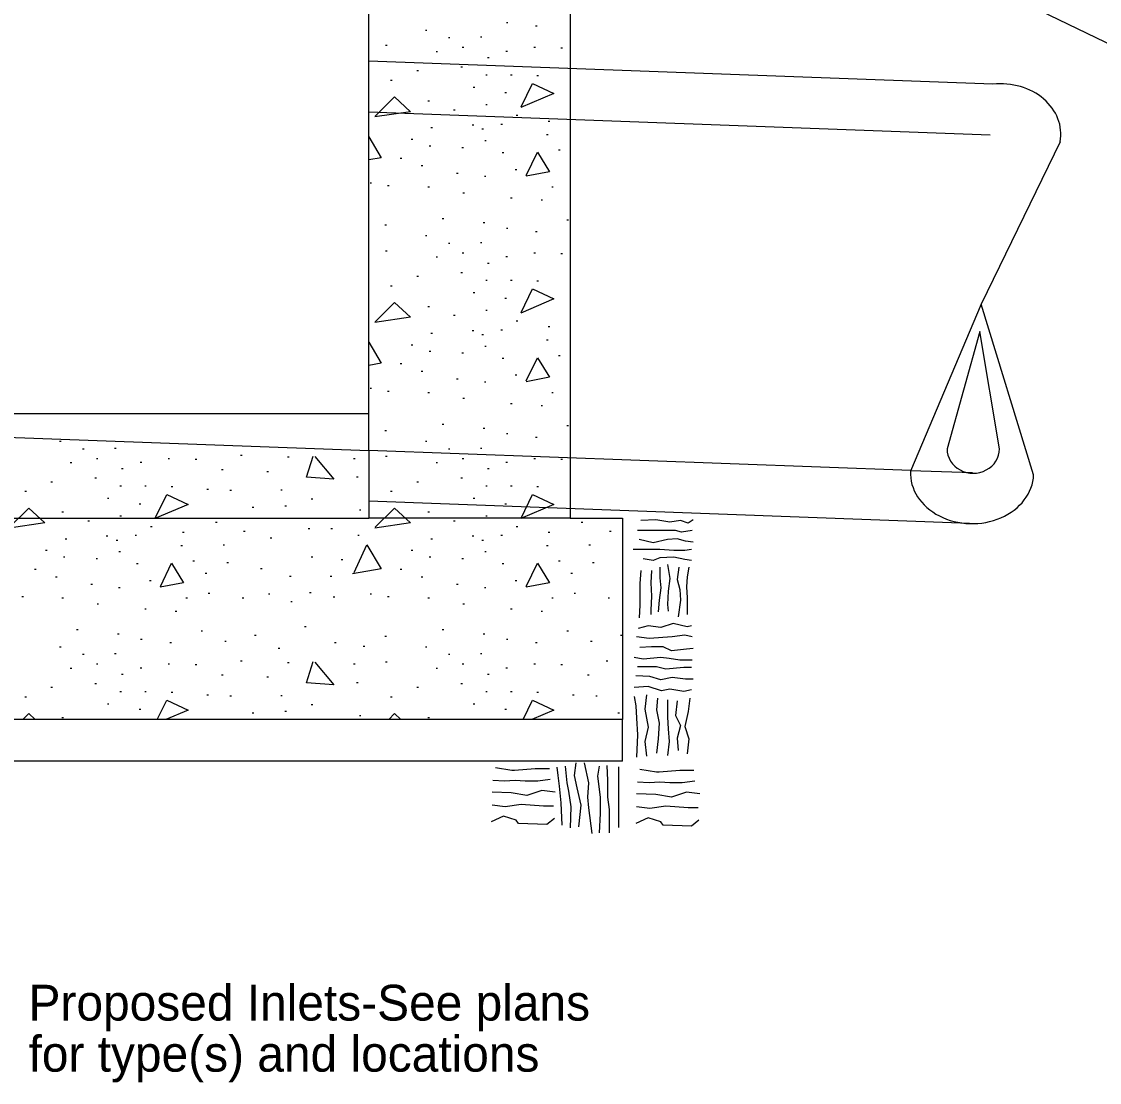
# Model space of a CAD drawing. Extents: x 0 to 2.83, y -0.1 to 1.83.
# Drawn here: x 1.3627 to 1.7842, y 0.9183 to 1.3334 of the extents above; entities that cross this region are included whole.
import ezdxf

# ---------------------------------------------------------------- set-up
doc = ezdxf.new("R2010")
doc.units = 0
doc.layers.add('RD_Pr_Roadway_Notes', color=7, linetype='Continuous')
doc.layers.add('SH_General_Details', color=7, linetype='Continuous')

msp = doc.modelspace()

# ---------------------------------------------------------------- linework, layer by layer
at = {"layer": 'RD_Pr_Roadway_Notes'}
msp.add_line((1.84244, 1.29822), (1.56529, 1.4325), dxfattribs=at)
at = {"layer": 'SH_General_Details'}
for p, q in [((1.49848, 1.16551), (1.49848, 1.46024)), ((1.57723, 1.4523), (1.57723, 1.13904)), ((1.5523, 1.333), (1.55292, 1.333)), ((1.52063, 1.33004), (1.52126, 1.33004)), ((1.56372, 1.33166), (1.56434, 1.33166)), ((1.50505, 1.32413), (1.50567, 1.32413)), ((1.52963, 1.32709), (1.53026, 1.32709)), ((1.54213, 1.32736), (1.54276, 1.32736)), ((1.5248, 1.32171), (1.52543, 1.32171)), ((1.53501, 1.32333), (1.53563, 1.32333)), ((1.55216, 1.32185), (1.55279, 1.32185)), ((1.56304, 1.32333), (1.56367, 1.32333)), ((1.57366, 1.32306), (1.57428, 1.32306)), ((1.7426, 1.30884), (1.49848, 1.31784)), ((1.53447, 1.31567), (1.5351, 1.31567)), ((1.54491, 1.31929), (1.54553, 1.31929)), ((1.51728, 1.31419), (1.5179, 1.31419)), ((1.54423, 1.31258), (1.54486, 1.31258)), ((1.55391, 1.31258), (1.55453, 1.31258)), ((1.56425, 1.31231), (1.56488, 1.31231)), ((1.50706, 1.31043), (1.50769, 1.31043)), ((1.53931, 1.30774), (1.53993, 1.30774)), ((1.55176, 1.30559), (1.55238, 1.30559)), ((1.52158, 1.30237), (1.5222, 1.30237)), ((1.53165, 1.29887), (1.53228, 1.29887)), ((1.54423, 1.30089), (1.54486, 1.30089)), ((1.7415, 1.28899), (1.49848, 1.29799)), ((1.55619, 1.29673), (1.55682, 1.29673)), ((1.56869, 1.29444), (1.56931, 1.29444)), ((1.52278, 1.29189), (1.52341, 1.29189)), ((1.53891, 1.29296), (1.53953, 1.29296)), ((1.54276, 1.29135), (1.54338, 1.29135)), ((1.55015, 1.29323), (1.55077, 1.29323)), ((1.51513, 1.28737), (1.51575, 1.28737)), ((1.54383, 1.28683), (1.54446, 1.28683)), ((1.56802, 1.28925), (1.56864, 1.28925)), ((1.7689, 1.28634), (1.73803, 1.22282)), ((1.52211, 1.28481), (1.52274, 1.28481)), ((1.53488, 1.28414), (1.5355, 1.28414)), ((1.55068, 1.28213), (1.55131, 1.28213)), ((1.57272, 1.2832), (1.57334, 1.2832)), ((1.51083, 1.27998), (1.51145, 1.27998)), ((1.51902, 1.27702), (1.51965, 1.27702)), ((1.53286, 1.27407), (1.53348, 1.27407)), ((1.55579, 1.27554), (1.55641, 1.27554)), ((1.499, 1.2703), (1.49963, 1.2703)), ((1.50585, 1.26923), (1.50648, 1.26923)), ((1.5437, 1.27286), (1.54432, 1.27286)), ((1.52157, 1.26869), (1.5222, 1.26869)), ((1.53528, 1.26641), (1.5359, 1.26641)), ((1.57003, 1.26869), (1.57066, 1.26869)), ((1.55391, 1.26439), (1.55453, 1.26439)), ((1.56587, 1.26359), (1.56649, 1.26359)), ((1.52722, 1.25633), (1.52784, 1.25633)), ((1.50478, 1.25378), (1.5054, 1.25378)), ((1.54329, 1.25472), (1.54392, 1.25472)), ((1.5523, 1.25257), (1.55292, 1.25257)), ((1.57594, 1.25579), (1.57657, 1.25579)), ((1.52063, 1.24961), (1.52126, 1.24961)), ((1.56372, 1.25123), (1.56434, 1.25123)), ((1.50505, 1.2437), (1.50567, 1.2437)), ((1.52963, 1.24666), (1.53026, 1.24666)), ((1.54213, 1.24693), (1.54276, 1.24693)), ((1.5248, 1.24128), (1.52543, 1.24128)), ((1.53501, 1.24289), (1.53563, 1.24289)), ((1.55216, 1.24142), (1.55279, 1.24142)), ((1.56304, 1.24289), (1.56367, 1.24289)), ((1.57366, 1.24263), (1.57428, 1.24263)), ((1.53447, 1.23524), (1.5351, 1.23524)), ((1.54491, 1.23886), (1.54553, 1.23886)), ((1.51728, 1.23376), (1.5179, 1.23376)), ((1.54423, 1.23215), (1.54486, 1.23215)), ((1.55391, 1.23215), (1.55453, 1.23215)), ((1.56425, 1.23188), (1.56488, 1.23188)), ((1.50706, 1.23), (1.50769, 1.23)), ((1.53931, 1.22731), (1.53993, 1.22731)), ((1.55176, 1.22516), (1.55238, 1.22516)), ((1.73803, 1.22282), (1.71031, 1.15744)), ((1.75851, 1.15598), (1.73803, 1.22282)), ((1.52158, 1.22193), (1.5222, 1.22193)), ((1.53165, 1.21844), (1.53228, 1.21844)), ((1.54423, 1.22046), (1.54486, 1.22046)), ((1.55619, 1.21629), (1.55682, 1.21629)), ((1.56869, 1.21401), (1.56931, 1.21401)), ((1.52278, 1.21146), (1.52341, 1.21146)), ((1.53891, 1.21253), (1.53953, 1.21253)), ((1.54276, 1.21092), (1.54338, 1.21092)), ((1.55015, 1.2128), (1.55077, 1.2128)), ((1.7374, 1.2121), (1.72464, 1.16618)), ((1.74512, 1.16618), (1.7374, 1.2121)), ((1.51513, 1.20693), (1.51575, 1.20693)), ((1.54383, 1.2064), (1.54446, 1.2064)), ((1.56802, 1.20882), (1.56864, 1.20882)), ((1.52211, 1.20438), (1.52274, 1.20438)), ((1.53488, 1.20371), (1.5355, 1.20371)), ((1.55068, 1.20169), (1.55131, 1.20169)), ((1.57272, 1.20277), (1.57334, 1.20277)), ((1.51083, 1.19955), (1.51145, 1.19955)), ((1.51902, 1.19659), (1.51965, 1.19659)), ((1.53286, 1.19363), (1.53348, 1.19363)), ((1.55579, 1.19511), (1.55641, 1.19511)), ((1.499, 1.18987), (1.49963, 1.18987)), ((1.50585, 1.1888), (1.50648, 1.1888)), ((1.5437, 1.19243), (1.54432, 1.19243)), ((1.52157, 1.18826), (1.5222, 1.18826)), ((1.53528, 1.18598), (1.5359, 1.18598)), ((1.57003, 1.18826), (1.57066, 1.18826)), ((1.55391, 1.18396), (1.55453, 1.18396)), ((1.56587, 1.18315), (1.56649, 1.18315)), ((1.10472, 1.18007), (1.49848, 1.16551)), ((1.10472, 1.18007), (1.49848, 1.18007)), ((1.50478, 1.17335), (1.5054, 1.17335)), ((1.52722, 1.1759), (1.52784, 1.1759)), ((1.54329, 1.17429), (1.54392, 1.17429)), ((1.5523, 1.17214), (1.55292, 1.17214)), ((1.57594, 1.17536), (1.57657, 1.17536)), ((1.37759, 1.16918), (1.37822, 1.16918)), ((1.52063, 1.16918), (1.52126, 1.16918)), ((1.56372, 1.17079), (1.56434, 1.17079)), ((1.38659, 1.16623), (1.38722, 1.16623)), ((1.39909, 1.16649), (1.39971, 1.16649)), ((1.44835, 1.16367), (1.44898, 1.16367)), ((1.71047, 1.15771), (1.49848, 1.16551)), ((1.49848, 1.16551), (1.49848, 1.13904)), ((1.52963, 1.16623), (1.53026, 1.16623)), ((1.54213, 1.16649), (1.54276, 1.16649)), ((1.38176, 1.16085), (1.38238, 1.16085)), ((1.39197, 1.16246), (1.39259, 1.16246)), ((1.40912, 1.16098), (1.40974, 1.16098)), ((1.42, 1.16246), (1.42063, 1.16246)), ((1.43062, 1.16219), (1.43124, 1.16219)), ((1.46676, 1.163), (1.46738, 1.163)), ((1.49255, 1.16246), (1.49318, 1.16246)), ((1.50505, 1.16327), (1.50567, 1.16327)), ((1.5248, 1.16085), (1.52543, 1.16085)), ((1.53501, 1.16246), (1.53563, 1.16246)), ((1.55216, 1.16098), (1.55279, 1.16098)), ((1.56304, 1.16246), (1.56367, 1.16246)), ((1.57366, 1.16219), (1.57428, 1.16219)), ((1.40186, 1.15843), (1.40249, 1.15843)), ((1.44096, 1.15816), (1.44158, 1.15816)), ((1.45869, 1.15736), (1.45932, 1.15736)), ((1.49376, 1.15521), (1.49439, 1.15521)), ((1.54491, 1.15843), (1.54553, 1.15843)), ((1.73457, 1.15678), (1.71031, 1.15757)), ((1.37423, 1.15333), (1.37486, 1.15333)), ((1.39143, 1.15481), (1.39205, 1.15481)), ((1.40119, 1.15172), (1.40182, 1.15172)), ((1.41087, 1.15172), (1.41149, 1.15172)), ((1.42121, 1.15145), (1.42183, 1.15145)), ((1.51728, 1.15333), (1.5179, 1.15333)), ((1.53447, 1.15481), (1.5351, 1.15481)), ((1.54423, 1.15172), (1.54486, 1.15172)), ((1.55391, 1.15172), (1.55453, 1.15172)), ((1.56425, 1.15145), (1.56488, 1.15145)), ((1.36402, 1.14957), (1.36464, 1.14957)), ((1.39627, 1.14688), (1.39689, 1.14688)), ((1.43518, 1.15037), (1.43581, 1.15037)), ((1.44418, 1.14997), (1.44481, 1.14997)), ((1.46407, 1.1501), (1.46469, 1.1501)), ((1.47603, 1.14661), (1.47665, 1.14661)), ((1.50706, 1.14957), (1.50769, 1.14957)), ((1.53931, 1.14688), (1.53993, 1.14688)), ((1.40872, 1.14473), (1.40934, 1.14473)), ((1.45292, 1.14338), (1.45354, 1.14338)), ((1.46568, 1.14392), (1.46631, 1.14392)), ((1.73347, 1.13693), (1.49848, 1.14566)), ((1.55176, 1.14473), (1.55238, 1.14473)), ((1.02597, 1.13904), (1.49848, 1.13904)), ((1.37853, 1.1415), (1.37916, 1.1415)), ((1.40119, 1.14003), (1.40182, 1.14003)), ((1.49484, 1.14231), (1.49546, 1.14231)), ((1.57723, 1.13904), (1.49848, 1.13904)), ((1.52158, 1.1415), (1.5222, 1.1415)), ((1.54423, 1.14003), (1.54486, 1.14003)), ((1.57723, 1.13904), (1.59772, 1.13904)), ((1.59772, 1.13904), (1.59772, 1.06029)), ((1.38861, 1.13801), (1.38923, 1.13801)), ((1.41315, 1.13586), (1.41378, 1.13586)), ((1.43854, 1.13747), (1.43917, 1.13747)), ((1.44956, 1.13398), (1.45018, 1.13398)), ((1.47482, 1.13506), (1.47544, 1.13506)), ((1.48368, 1.13506), (1.48431, 1.13506)), ((1.53165, 1.13801), (1.53228, 1.13801)), ((1.55619, 1.13586), (1.55682, 1.13586)), ((1.58158, 1.13747), (1.58221, 1.13747)), ((1.5926, 1.13398), (1.59323, 1.13398)), ((1.37974, 1.13103), (1.38037, 1.13103)), ((1.39586, 1.1321), (1.39649, 1.1321)), ((1.39971, 1.13049), (1.40034, 1.13049)), ((1.4071, 1.13237), (1.40773, 1.13237)), ((1.42564, 1.13358), (1.42627, 1.13358)), ((1.4599, 1.13143), (1.46053, 1.13143)), ((1.49417, 1.13237), (1.49479, 1.13237)), ((1.52278, 1.13103), (1.52341, 1.13103)), ((1.53891, 1.1321), (1.53953, 1.1321)), ((1.54276, 1.13049), (1.54338, 1.13049)), ((1.55015, 1.13237), (1.55077, 1.13237)), ((1.56869, 1.13358), (1.56931, 1.13358)), ((1.37208, 1.1265), (1.37271, 1.1265)), ((1.40079, 1.12597), (1.40141, 1.12597)), ((1.42497, 1.12838), (1.4256, 1.12838)), ((1.4415, 1.12861), (1.44212, 1.12861)), ((1.51513, 1.1265), (1.51575, 1.1265)), ((1.54383, 1.12597), (1.54446, 1.12597)), ((1.56802, 1.12838), (1.56864, 1.12838)), ((1.58454, 1.12861), (1.58517, 1.12861)), ((1.37907, 1.12395), (1.37969, 1.12395)), ((1.39183, 1.12328), (1.39246, 1.12328)), ((1.40764, 1.12126), (1.40827, 1.12126)), ((1.42968, 1.12234), (1.4303, 1.12234)), ((1.44298, 1.12167), (1.4436, 1.12167)), ((1.47603, 1.12395), (1.47665, 1.12395)), ((1.48772, 1.12288), (1.48834, 1.12288)), ((1.52211, 1.12395), (1.52274, 1.12395)), ((1.53488, 1.12328), (1.5355, 1.12328)), ((1.55068, 1.12126), (1.55131, 1.12126)), ((1.57272, 1.12234), (1.57334, 1.12234)), ((1.58602, 1.12167), (1.58664, 1.12167)), ((1.36778, 1.11912), (1.36841, 1.11912)), ((1.43451, 1.1175), (1.43514, 1.1175)), ((1.45614, 1.11938), (1.45677, 1.11938)), ((1.51083, 1.11912), (1.51145, 1.11912)), ((1.57756, 1.1175), (1.57818, 1.1175)), ((1.37598, 1.11616), (1.3766, 1.11616)), ((1.38982, 1.1132), (1.39044, 1.1132)), ((1.41274, 1.11468), (1.41337, 1.11468)), ((1.46756, 1.11643), (1.46819, 1.11643)), ((1.48342, 1.11643), (1.48404, 1.11643)), ((1.51902, 1.11616), (1.51965, 1.11616)), ((1.53286, 1.1132), (1.53348, 1.1132)), ((1.55579, 1.11468), (1.55641, 1.11468)), ((1.40065, 1.11199), (1.40128, 1.11199)), ((1.43572, 1.10971), (1.43635, 1.10971)), ((1.45923, 1.10944), (1.45986, 1.10944)), ((1.47536, 1.10998), (1.47598, 1.10998)), ((1.499, 1.10944), (1.49963, 1.10944)), ((1.5437, 1.11199), (1.54432, 1.11199)), ((1.57877, 1.10971), (1.57939, 1.10971)), ((1.36281, 1.10837), (1.36343, 1.10837)), ((1.37853, 1.10783), (1.37915, 1.10783)), ((1.39223, 1.10554), (1.39286, 1.10554)), ((1.42699, 1.10783), (1.42761, 1.10783)), ((1.44902, 1.10783), (1.44965, 1.10783)), ((1.46797, 1.10648), (1.46859, 1.10648)), ((1.48463, 1.10823), (1.48525, 1.10823)), ((1.50585, 1.10837), (1.50648, 1.10837)), ((1.52157, 1.10783), (1.5222, 1.10783)), ((1.53528, 1.10554), (1.5359, 1.10554)), ((1.57003, 1.10783), (1.57066, 1.10783)), ((1.59207, 1.10783), (1.59269, 1.10783)), ((1.41087, 1.10353), (1.41149, 1.10353)), ((1.42282, 1.10272), (1.42345, 1.10272)), ((1.55391, 1.10353), (1.55453, 1.10353)), ((1.56587, 1.10272), (1.56649, 1.10272)), ((1.47334, 1.09668), (1.47397, 1.09668)), ((1.38417, 1.09547), (1.3848, 1.09547)), ((1.40025, 1.09386), (1.40088, 1.09386)), ((1.4329, 1.09493), (1.43353, 1.09493)), ((1.45386, 1.09332), (1.45448, 1.09332)), ((1.50478, 1.09292), (1.5054, 1.09292)), ((1.52722, 1.09547), (1.52784, 1.09547)), ((1.54329, 1.09386), (1.54392, 1.09386)), ((1.57594, 1.09493), (1.57657, 1.09493)), ((1.5969, 1.09332), (1.59753, 1.09332)), ((1.37759, 1.08875), (1.37822, 1.08875)), ((1.40925, 1.09171), (1.40988, 1.09171)), ((1.42067, 1.09036), (1.4213, 1.09036)), ((1.44217, 1.0909), (1.44279, 1.0909)), ((1.46313, 1.08821), (1.46375, 1.08821)), ((1.48516, 1.09036), (1.48579, 1.09036)), ((1.49632, 1.08902), (1.49694, 1.08902)), ((1.52063, 1.08875), (1.52126, 1.08875)), ((1.5523, 1.09171), (1.55292, 1.09171)), ((1.56372, 1.09036), (1.56434, 1.09036)), ((1.58521, 1.0909), (1.58584, 1.0909)), ((1.38659, 1.08579), (1.38722, 1.08579)), ((1.39909, 1.08606), (1.39971, 1.08606)), ((1.52963, 1.08579), (1.53026, 1.08579)), ((1.54213, 1.08606), (1.54276, 1.08606)), ((1.38176, 1.08042), (1.38238, 1.08042)), ((1.39197, 1.08203), (1.39259, 1.08203)), ((1.40912, 1.08055), (1.40974, 1.08055)), ((1.42, 1.08203), (1.42063, 1.08203)), ((1.43062, 1.08176), (1.43124, 1.08176)), ((1.44835, 1.08324), (1.44898, 1.08324)), ((1.46676, 1.08257), (1.46738, 1.08257)), ((1.49255, 1.08203), (1.49318, 1.08203)), ((1.50505, 1.08284), (1.50567, 1.08284)), ((1.5248, 1.08042), (1.52543, 1.08042)), ((1.53501, 1.08203), (1.53563, 1.08203)), ((1.55216, 1.08055), (1.55279, 1.08055)), ((1.56304, 1.08203), (1.56367, 1.08203)), ((1.57366, 1.08176), (1.57428, 1.08176)), ((1.59139, 1.08324), (1.59202, 1.08324)), ((1.40186, 1.078), (1.40249, 1.078)), ((1.44096, 1.07773), (1.44158, 1.07773)), ((1.45869, 1.07693), (1.45932, 1.07693)), ((1.54491, 1.078), (1.54553, 1.078)), ((1.584, 1.07773), (1.58463, 1.07773)), ((1.37423, 1.0729), (1.37486, 1.0729)), ((1.39143, 1.07438), (1.39205, 1.07438)), ((1.40119, 1.07128), (1.40182, 1.07128)), ((1.41087, 1.07128), (1.41149, 1.07128)), ((1.42121, 1.07102), (1.42183, 1.07102)), ((1.49376, 1.07478), (1.49439, 1.07478)), ((1.51728, 1.0729), (1.5179, 1.0729)), ((1.53447, 1.07438), (1.5351, 1.07438)), ((1.54423, 1.07128), (1.54486, 1.07128)), ((1.55391, 1.07128), (1.55453, 1.07128)), ((1.56425, 1.07102), (1.56488, 1.07102)), ((1.36402, 1.06913), (1.36464, 1.06913)), ((1.39627, 1.06645), (1.39689, 1.06645)), ((1.43518, 1.06994), (1.43581, 1.06994)), ((1.44418, 1.06954), (1.44481, 1.06954)), ((1.46407, 1.06967), (1.46469, 1.06967)), ((1.50706, 1.06913), (1.50769, 1.06913)), ((1.53931, 1.06645), (1.53993, 1.06645)), ((1.57823, 1.06994), (1.57885, 1.06994)), ((1.58723, 1.06954), (1.58785, 1.06954)), ((1.40872, 1.0643), (1.40934, 1.0643)), ((1.45292, 1.06295), (1.45354, 1.06295)), ((1.46568, 1.06349), (1.46631, 1.06349)), ((1.47603, 1.06618), (1.47665, 1.06618)), ((1.55176, 1.0643), (1.55238, 1.0643)), ((1.59596, 1.06295), (1.59659, 1.06295)), ((1.59772, 1.06029), (1.00631, 1.06029)), ((1.37853, 1.06107), (1.37916, 1.06107)), ((1.49484, 1.06188), (1.49546, 1.06188)), ((1.52158, 1.06107), (1.5222, 1.06107)), ((1.59772, 1.04394), (1.59772, 1.06029)), ((1.59772, 1.04394), (1.00631, 1.04394)), ((1.59611, 1.04173), (1.59611, 1.03904)), ((1.59611, 1.03904), (1.59611, 1.03636)), ((1.59611, 1.03636), (1.59611, 1.03144)), ((1.59611, 1.03144), (1.59611, 1.02339)), ((1.59611, 1.02339), (1.59611, 1.01803))]:
    msp.add_line(p, q, dxfattribs=at)
for points in [[(1.55804, 1.29995), (1.56258, 1.30919), (1.57087, 1.30528), (1.55794, 1.29976)], [(1.50106, 1.29636), (1.50857, 1.30387), (1.51483, 1.29808), (1.50092, 1.29604)], [(1.49847, 1.28829), (1.5034, 1.28008)], [(1.56008, 1.27319), (1.56446, 1.28227), (1.56915, 1.2746), (1.55999, 1.27287)], [(1.5034, 1.28008), (1.49848, 1.27926)], [(1.55804, 1.21952), (1.56258, 1.22876), (1.57087, 1.22484), (1.55794, 1.21933)], [(1.50106, 1.21593), (1.50857, 1.22343), (1.51483, 1.21765), (1.50092, 1.21561)], [(1.49848, 1.20787), (1.5034, 1.19965)], [(1.56008, 1.19276), (1.56446, 1.20184), (1.56915, 1.19417), (1.55999, 1.19244)], [(1.5034, 1.19965), (1.49848, 1.19883)], [(1.47743, 1.16319), (1.48478, 1.15427), (1.47414, 1.15505), (1.4768, 1.16335)], [(1.415, 1.13909), (1.41953, 1.14833), (1.42783, 1.14441), (1.4149, 1.1389)], [(1.55804, 1.13909), (1.56258, 1.14833), (1.57087, 1.14441), (1.55794, 1.1389)], [(1.35801, 1.13549), (1.36553, 1.143), (1.37178, 1.13722), (1.35788, 1.13518)], [(1.50106, 1.13549), (1.50857, 1.143), (1.51483, 1.13722), (1.50092, 1.13518)], [(1.62533, 1.13846), (1.62338, 1.13716), (1.62045, 1.13813), (1.61623, 1.13748), (1.61071, 1.13846), (1.60486, 1.13813)], [(1.625, 1.13423), (1.62078, 1.13358), (1.61851, 1.13423), (1.61493, 1.13423), (1.60811, 1.13423), (1.60356, 1.13423)], [(1.62533, 1.12969), (1.6224, 1.13001), (1.61915, 1.13099), (1.61526, 1.13066), (1.60973, 1.12936), (1.60421, 1.13066)], [(1.49277, 1.11781), (1.49777, 1.12861), (1.5034, 1.11922), (1.49214, 1.11734)], [(1.62468, 1.12676), (1.62208, 1.12644), (1.61786, 1.12644), (1.61233, 1.12676), (1.60648, 1.12676), (1.60193, 1.12676)], [(1.41703, 1.11233), (1.42141, 1.12141), (1.42611, 1.11374), (1.41695, 1.11201)], [(1.56008, 1.11233), (1.56446, 1.12141), (1.56915, 1.11374), (1.55999, 1.11201)], [(1.62468, 1.12254), (1.62208, 1.12287), (1.61786, 1.12384), (1.61233, 1.12351), (1.60973, 1.12254), (1.60583, 1.12319)], [(1.60486, 1.11864), (1.60453, 1.11344), (1.60453, 1.11052), (1.60453, 1.10499), (1.60421, 1.10012)], [(1.60908, 1.11864), (1.60876, 1.11377), (1.60908, 1.10857), (1.60876, 1.10305), (1.60876, 1.10142)], [(1.61233, 1.11994), (1.61233, 1.11572), (1.61266, 1.11182), (1.61201, 1.10694), (1.61168, 1.1024)], [(1.61526, 1.12092), (1.61623, 1.11539), (1.61558, 1.11052), (1.61526, 1.10532), (1.61558, 1.10272)], [(1.6198, 1.11994), (1.61915, 1.11507), (1.62013, 1.11117), (1.62045, 1.10694), (1.61948, 1.10045)], [(1.6237, 1.11994), (1.62305, 1.11604), (1.62273, 1.11214), (1.62305, 1.10792), (1.62305, 1.10142)], [(1.62468, 1.09687), (1.62305, 1.09655), (1.61753, 1.09785), (1.61266, 1.09622), (1.60778, 1.09687), (1.60388, 1.0959)], [(1.625, 1.09265), (1.62208, 1.0933), (1.61721, 1.09265), (1.60811, 1.092), (1.60323, 1.09265)], [(1.62533, 1.0881), (1.62273, 1.08778), (1.61688, 1.08713), (1.61363, 1.08875), (1.60908, 1.08875), (1.60453, 1.08843)], [(1.625, 1.08355), (1.62013, 1.08355), (1.61591, 1.0842), (1.61266, 1.08453), (1.60583, 1.08388), (1.60226, 1.08453)], [(1.47743, 1.08276), (1.48478, 1.07384), (1.47414, 1.07462), (1.4768, 1.08292)], [(1.62468, 1.08063), (1.62175, 1.08063), (1.61461, 1.07998), (1.61103, 1.08095), (1.60356, 1.08095)], [(1.62533, 1.07608), (1.6224, 1.07608), (1.61721, 1.07673), (1.61266, 1.07575), (1.60843, 1.07705), (1.60291, 1.07738)], [(1.62468, 1.07186), (1.62175, 1.07121), (1.61623, 1.07218), (1.61298, 1.07153), (1.60778, 1.07316), (1.60226, 1.07283)], [(1.4158, 1.06029), (1.41953, 1.06789)], [(1.41953, 1.06789), (1.42783, 1.06398)], [(1.55884, 1.06029), (1.56258, 1.06789)], [(1.56258, 1.06789), (1.57087, 1.06398)], [(1.60226, 1.06926), (1.60291, 1.06568), (1.60323, 1.06081), (1.60356, 1.05431), (1.60323, 1.04554)], [(1.60713, 1.06991), (1.60648, 1.06438), (1.60778, 1.05723), (1.60648, 1.05171), (1.60713, 1.04587)], [(1.61136, 1.06861), (1.61103, 1.06406), (1.61201, 1.05886), (1.61168, 1.05269), (1.61103, 1.04716)], [(1.61526, 1.06796), (1.61526, 1.06113), (1.61558, 1.05658), (1.61591, 1.05171), (1.61526, 1.04619)], [(1.61915, 1.06763), (1.61851, 1.06178), (1.62045, 1.05788), (1.61915, 1.05301), (1.61948, 1.04814)], [(1.62403, 1.06861), (1.62338, 1.06341), (1.62208, 1.05756), (1.6237, 1.05269), (1.62305, 1.04684)], [(1.36324, 1.0603), (1.36553, 1.06257)], [(1.36553, 1.06257), (1.36799, 1.0603)], [(1.42783, 1.06398), (1.41918, 1.06029)], [(1.50629, 1.06029), (1.50857, 1.06257)], [(1.50857, 1.06257), (1.51103, 1.06029)], [(1.57087, 1.06398), (1.56222, 1.06029)], [(1.56912, 1.04099), (1.56717, 1.04099), (1.5636, 1.04099), (1.55548, 1.04034), (1.5545, 1.04034), (1.548, 1.04132)], [(1.57205, 1.04164), (1.57237, 1.03839), (1.57302, 1.03417), (1.57367, 1.02767), (1.57399, 1.0189)], [(1.57529, 1.04197), (1.57594, 1.03547), (1.57659, 1.03222), (1.57757, 1.02605), (1.57724, 1.01792)], [(1.57952, 1.04327), (1.57887, 1.03839), (1.57984, 1.03352), (1.58147, 1.0267), (1.58049, 1.01825)], [(1.58277, 1.04327), (1.58439, 1.03547), (1.58407, 1.02994), (1.58439, 1.02572), (1.58569, 1.01565)], [(1.58862, 1.04197), (1.58797, 1.03807), (1.58894, 1.02994), (1.58894, 1.02345), (1.58862, 1.01598)], [(1.59154, 1.04229), (1.59186, 1.03644), (1.59186, 1.02994), (1.59251, 1.02507), (1.59251, 1.01598)], [(1.62565, 1.04034), (1.6237, 1.04034), (1.62013, 1.04034), (1.61201, 1.03969), (1.61103, 1.03969), (1.60453, 1.04067)], [(1.56945, 1.03677), (1.56457, 1.03612), (1.5597, 1.03612), (1.5558, 1.03644), (1.55158, 1.03612), (1.54703, 1.03644)], [(1.62598, 1.03612), (1.6211, 1.03547), (1.61623, 1.03547), (1.61233, 1.03579), (1.60811, 1.03547), (1.60356, 1.03579)], [(1.5714, 1.03189), (1.5662, 1.03254), (1.56035, 1.03059), (1.55418, 1.03157), (1.5467, 1.03189)], [(1.62793, 1.03124), (1.62273, 1.03189), (1.61688, 1.02994), (1.61071, 1.03092), (1.60323, 1.03124)], [(1.57075, 1.02637), (1.56685, 1.02637), (1.55808, 1.02702), (1.5519, 1.02605), (1.5467, 1.0267)], [(1.62728, 1.02572), (1.62338, 1.02572), (1.61461, 1.02637), (1.60843, 1.0254), (1.60323, 1.02605)], [(1.57107, 1.0215), (1.56815, 1.01922), (1.5571, 1.01955), (1.55613, 1.02085), (1.55125, 1.02247), (1.54638, 1.0202)], [(1.6276, 1.02085), (1.62468, 1.01857), (1.61363, 1.0189), (1.61266, 1.0202), (1.60778, 1.02182), (1.60291, 1.01955)]]:
    msp.add_lwpolyline(points, dxfattribs=at)
for centre, major_axis, ratio, start_param, end_param in [((1.74566, 1.28927), (-0.02349, 0), 0.840278, 2.992873, 4.843119), ((1.73488, 1.16618), (-0.01024, 0), 0.931762, 0, 3.141593), ((1.73441, 1.15671), (-0.02411, 0.0001), 0.821229, 6.251487, 9.39308)]:
    msp.add_ellipse(centre, major_axis=major_axis, ratio=ratio, start_param=start_param, end_param=end_param, dxfattribs=at)

# ---------------------------------------------------------------- texts
at = {"layer": 'RD_Pr_Roadway_Notes'}
for s, p in [('Proposed Inlets-See plans', (1.36545, 0.94248)), ('for type(s) and locations', (1.36545, 0.92248))]:
    msp.add_text(s, height=0.014, dxfattribs=at).set_placement(p)

doc.saveas('drawing.dxf')
